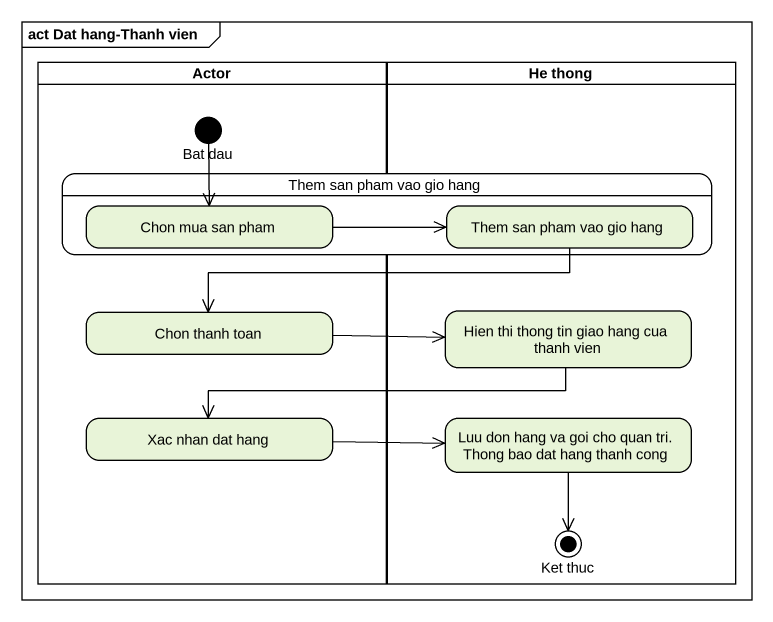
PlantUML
@startuml
mainframe act Dat hang-Thanh vien
hide empty description
state "Actor" as Actor_ <<partition>> {
  state "Bat dau" as Bat_dau <<start>>
  state "Chon thanh toan" as Chon_thanh_toan
  state "Xac nhan dat hang" as Xac_nhan_dat_hang
}
state "He thong" as He_thong <<partition>> {
  state "Hien thi thong tin giao hang cua thanh vien" as Hien_thi_thong_tin_giao
  state "Luu don hang va goi cho quan tri. Thong bao dat hang thanh cong" as Luu_don_hang_va_goi_cho
  state "Ket thuc" as Ket_thuc <<end>>
}
state "Them san pham vao gio hang" as Them_san_pham_vao_gio_hang {
  state "Chon mua san pham" as Chon_mua_san_pham
  state "Them san pham vao gio hang" as Them_san_pham_vao_gio_hang_2
}
Bat_dau --> Chon_mua_san_pham
Chon_mua_san_pham -right-> Them_san_pham_vao_gio_hang_2
Them_san_pham_vao_gio_hang_2 -left-> Chon_thanh_toan
Chon_thanh_toan -right-> Hien_thi_thong_tin_giao
Hien_thi_thong_tin_giao -left-> Xac_nhan_dat_hang
Xac_nhan_dat_hang -right-> Luu_don_hang_va_goi_cho
Luu_don_hang_va_goi_cho --> Ket_thuc
@enduml
